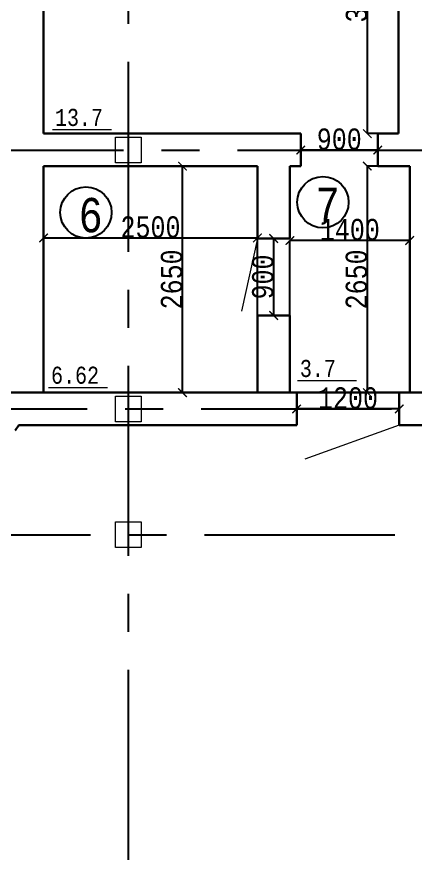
# Model space of a CAD drawing. Header units: millimetres. Extents: x -689206 to 4969298, y -1019800 to 703299.
# Drawn here: x 285073 to 289736, y -63522 to -53547 of the extents above; entities that cross this region are included whole.
import ezdxf

# ---------------------------------------------------------------- set-up
doc = ezdxf.new("R2010")
doc.units = ezdxf.units.MM
doc.linetypes.add('осеваяX2', pattern=[101.6, 63.5, -12.7, 12.7, -12.7])
for name, color, linetype, lineweight in [('несущие', 7, 'Continuous', 30), ('ПЕРЕГОРОДКИ', 252, 'Continuous', 9), ('РАЗМЕРЫ', 7, 'Continuous', 9), ('стены', 7, 'Continuous', 20)]:
    doc.layers.add(name, color=color, linetype=linetype, lineweight=lineweight)
doc.layers.add('четотам', color=7, linetype='Continuous')
doc.styles.add('Аннотативный', font='isocteur.ttf', dxfattribs={"width": 0.7, "height": 250})
doc.dimstyles.new('Аннотативный', dxfattribs={"dimscale": 0, "dimtxt": 250, "dimasz": 100, "dimexe": 1.25, "dimexo": 0.625, "dimtad": 1, "dimdec": 0, "dimtxsty": 'Аннотативный', "dimblk": 'ARCHTICK', "dimcen": 2.5, "dimadec": 0, "dimazin": 0, "dimtfac": 1, "dimtdec": 0, "dimtmove": 0, "dimatfit": 3, "dimfxl": 1, "dimarcsym": 0})

# ---------------------------------------------------------------- blocks, each defined once
blk = doc.blocks.new('_ArchTick')
at = {"color": 0, "linetype": 'ByBlock', "const_width": 0.15}
blk.add_lwpolyline([(-0.5, -0.5), (0.5, 0.5)], dxfattribs=at)
blk = doc.blocks.new('*D925')
at = {"layer": 'Defpoints', "color": 0, "lineweight": 30, "transparency": 16777216}
for p in [(289168.3, -51610.3), (289532.8, -51610.3), (289532.8, -54910.3)]:
    blk.add_point(p, dxfattribs=at)
at = {"layer": 'стены', "color": 0, "lineweight": -2, "transparency": 16777216}
for p, q in [((289532.1, -51610.3), (289167.1, -51610.3)), ((289168.3, -54910.3), (289168.3, -51610.3)), ((289532.1, -54910.3), (289167.1, -54910.3))]:
    blk.add_line(p, q, dxfattribs=at)
at = {"layer": 'стены', "color": 0, "lineweight": -2, "transparency": 16777216, "xscale": 100, "yscale": 100, "zscale": 100}
for p, rotation in [((289168.3, -51610.3), 90), ((289168.3, -54910.3), 270)]:
    blk.add_blockref('_ArchTick', p, dxfattribs=dict(at, rotation=rotation))
at = {"layer": 'стены', "color": 0, "lineweight": 13, "transparency": 16777216, "insert": (289042.7, -53260.3), "char_height": 250, "attachment_point": 5, "rotation": 90, "style": 'Аннотативный'}
blk.add_mtext('3300', dxfattribs=at)
blk = doc.blocks.new('*D929')
at = {"layer": 'Defpoints', "color": 0, "lineweight": 20, "transparency": 16777216}
for p in [(288262.8, -56160), (288262.8, -57290.3), (289662.8, -57290.3)]:
    blk.add_point(p, dxfattribs=at)
at = {"layer": 'стены', "color": 0, "lineweight": -2, "transparency": 16777216}
for p, q in [((288262.8, -57289.7), (288262.8, -56158.8)), ((289662.8, -56160), (288262.8, -56160)), ((289662.8, -57289.7), (289662.8, -56158.8))]:
    blk.add_line(p, q, dxfattribs=at)
at = {"layer": 'стены', "color": 0, "lineweight": -2, "transparency": 16777216, "xscale": 100, "yscale": 100, "zscale": 100, "rotation": 180}
blk.add_blockref('_ArchTick', (288262.8, -56160), dxfattribs=at)
at = {"layer": 'стены', "color": 0, "lineweight": -2, "transparency": 16777216, "xscale": 100, "yscale": 100, "zscale": 100}
blk.add_blockref('_ArchTick', (289662.8, -56160), dxfattribs=at)
at = {"layer": 'стены', "color": 0, "lineweight": 13, "transparency": 16777216, "insert": (288962.8, -56034.4), "char_height": 250, "attachment_point": 5, "style": 'Аннотативный'}
blk.add_mtext('1400', dxfattribs=at)
blk = doc.blocks.new('*D981')
at = {"layer": 'Defpoints', "color": 0, "lineweight": 20, "transparency": 16777216}
for p in [(287882.8, -56130), (285382.8, -57939.8), (287882.8, -57939.8)]:
    blk.add_point(p, dxfattribs=at)
at = {"layer": 'ПЕРЕГОРОДКИ', "color": 0, "lineweight": -2, "transparency": 16777216}
for p, q in [((285382.8, -57939.1), (285382.8, -56128.8)), ((285382.8, -56130), (287882.8, -56130)), ((287882.8, -57939.1), (287882.8, -56128.8))]:
    blk.add_line(p, q, dxfattribs=at)
at = {"layer": 'ПЕРЕГОРОДКИ', "color": 0, "lineweight": -2, "transparency": 16777216, "xscale": 100, "yscale": 100, "zscale": 100, "rotation": 180}
blk.add_blockref('_ArchTick', (285382.8, -56130), dxfattribs=at)
at = {"layer": 'ПЕРЕГОРОДКИ', "color": 0, "lineweight": -2, "transparency": 16777216, "xscale": 100, "yscale": 100, "zscale": 100}
blk.add_blockref('_ArchTick', (287882.8, -56130), dxfattribs=at)
at = {"layer": 'ПЕРЕГОРОДКИ', "color": 0, "lineweight": 13, "transparency": 16777216, "insert": (286632.8, -56004.4), "char_height": 250, "attachment_point": 5, "style": 'Аннотативный'}
blk.add_mtext('2500', dxfattribs=at)
blk = doc.blocks.new('*D982')
at = {"layer": 'Defpoints', "color": 0, "lineweight": 30, "transparency": 16777216}
for p in [(287006.8, -55290.3), (287882.8, -55290.3), (287882.8, -57939.8)]:
    blk.add_point(p, dxfattribs=at)
at = {"layer": 'ПЕРЕГОРОДКИ', "color": 0, "lineweight": -2, "transparency": 16777216}
for p, q in [((287882.1, -55290.3), (287005.6, -55290.3)), ((287006.8, -57939.8), (287006.8, -55290.3)), ((287882.1, -57939.8), (287005.6, -57939.8))]:
    blk.add_line(p, q, dxfattribs=at)
at = {"layer": 'ПЕРЕГОРОДКИ', "color": 0, "lineweight": -2, "transparency": 16777216, "xscale": 100, "yscale": 100, "zscale": 100}
for p, rotation in [((287006.8, -55290.3), 90), ((287006.8, -57939.8), 270)]:
    blk.add_blockref('_ArchTick', p, dxfattribs=dict(at, rotation=rotation))
at = {"layer": 'ПЕРЕГОРОДКИ', "color": 0, "lineweight": 13, "transparency": 16777216, "insert": (286881.2, -56615), "char_height": 250, "attachment_point": 5, "rotation": 90, "style": 'Аннотативный'}
blk.add_mtext('2650', dxfattribs=at)
blk = doc.blocks.new('*D1031')
at = {"layer": 'Defpoints', "color": 0, "linetype": 'ByBlock', "lineweight": 30, "transparency": 16777216}
for p in [(288389.2, -55102.3), (288389.2, -55102.3), (289289.2, -55102.3)]:
    blk.add_point(p, dxfattribs=at)
at = {"layer": 'РАЗМЕРЫ', "color": 0, "linetype": 'ByBlock', "lineweight": -2, "transparency": 16777216}
for p, q in [((288389.2, -55101.7), (288389.2, -55101.1)), ((289289.2, -55102.3), (288389.2, -55102.3)), ((289289.2, -55101.7), (289289.2, -55101.1))]:
    blk.add_line(p, q, dxfattribs=at)
at = {"layer": 'РАЗМЕРЫ', "color": 0, "linetype": 'ByBlock', "lineweight": -2, "transparency": 16777216, "xscale": 100, "yscale": 100, "zscale": 100, "rotation": 180}
blk.add_blockref('_ArchTick', (288389.2, -55102.3), dxfattribs=at)
at = {"layer": 'РАЗМЕРЫ', "color": 0, "linetype": 'ByBlock', "lineweight": -2, "transparency": 16777216, "xscale": 100, "yscale": 100, "zscale": 100}
blk.add_blockref('_ArchTick', (289289.2, -55102.3), dxfattribs=at)
at = {"layer": 'РАЗМЕРЫ', "color": 0, "linetype": 'ByBlock', "lineweight": 13, "transparency": 16777216, "insert": (288839.2, -54976.7), "char_height": 250, "attachment_point": 5, "style": 'Аннотативный'}
blk.add_mtext('900', dxfattribs=at)
blk = doc.blocks.new('*D1032')
at = {"layer": 'Defpoints', "color": 0, "linetype": 'ByBlock', "lineweight": 30, "transparency": 16777216}
for p in [(288341.5, -58129.8), (288341.5, -58129.8), (289541.5, -58129.8)]:
    blk.add_point(p, dxfattribs=at)
at = {"layer": 'РАЗМЕРЫ', "color": 0, "linetype": 'ByBlock', "lineweight": -2, "transparency": 16777216}
for p, q in [((288341.5, -58129.1), (288341.5, -58128.5)), ((289541.5, -58129.8), (288341.5, -58129.8)), ((289541.5, -58129.1), (289541.5, -58128.5))]:
    blk.add_line(p, q, dxfattribs=at)
at = {"layer": 'РАЗМЕРЫ', "color": 0, "linetype": 'ByBlock', "lineweight": -2, "transparency": 16777216, "xscale": 100, "yscale": 100, "zscale": 100, "rotation": 180}
blk.add_blockref('_ArchTick', (288341.5, -58129.8), dxfattribs=at)
at = {"layer": 'РАЗМЕРЫ', "color": 0, "linetype": 'ByBlock', "lineweight": -2, "transparency": 16777216, "xscale": 100, "yscale": 100, "zscale": 100}
blk.add_blockref('_ArchTick', (289541.5, -58129.8), dxfattribs=at)
at = {"layer": 'РАЗМЕРЫ', "color": 0, "linetype": 'ByBlock', "lineweight": 13, "transparency": 16777216, "insert": (288941.5, -58004.1), "char_height": 250, "attachment_point": 5, "style": 'Аннотативный'}
blk.add_mtext('1200', dxfattribs=at)
blk = doc.blocks.new('*D1063')
at = {"layer": 'Defpoints', "color": 0, "linetype": 'ByBlock', "lineweight": 20, "transparency": 16777216}
for p in [(289662.8, -55290.3), (289167.1, -57939.8), (289662.8, -57939.8)]:
    blk.add_point(p, dxfattribs=at)
at = {"layer": 'РАЗМЕРЫ', "color": 0, "linetype": 'ByBlock', "lineweight": -2, "transparency": 16777216}
for p, q in [((289662.1, -55290.3), (289165.8, -55290.3)), ((289167.1, -55290.3), (289167.1, -57939.8)), ((289662.1, -57939.8), (289165.8, -57939.8))]:
    blk.add_line(p, q, dxfattribs=at)
at = {"layer": 'РАЗМЕРЫ', "color": 0, "linetype": 'ByBlock', "lineweight": -2, "transparency": 16777216, "xscale": 100, "yscale": 100, "zscale": 100}
for p, rotation in [((289167.1, -55290.3), 90), ((289167.1, -57939.8), 270)]:
    blk.add_blockref('_ArchTick', p, dxfattribs=dict(at, rotation=rotation))
at = {"layer": 'РАЗМЕРЫ', "color": 0, "linetype": 'ByBlock', "lineweight": 20, "transparency": 16777216, "insert": (289041.5, -56615), "char_height": 250, "attachment_point": 5, "rotation": 90, "style": 'Аннотативный'}
blk.add_mtext('2650', dxfattribs=at)
blk = doc.blocks.new('*D1255')
at = {"layer": 'Defpoints', "color": 0, "linetype": 'ByBlock', "lineweight": 20, "transparency": 16777216}
for p in [(288072.8, -56136.9), (288072.8, -56136.9), (288072.8, -57036.9)]:
    blk.add_point(p, dxfattribs=at)
at = {"layer": 'РАЗМЕРЫ', "color": 0, "linetype": 'ByBlock', "lineweight": -2, "transparency": 16777216}
for p, q in [((288072.1, -56136.9), (288071.5, -56136.9)), ((288072.8, -57036.9), (288072.8, -56136.9)), ((288072.1, -57036.9), (288071.5, -57036.9))]:
    blk.add_line(p, q, dxfattribs=at)
at = {"layer": 'РАЗМЕРЫ', "color": 0, "linetype": 'ByBlock', "lineweight": -2, "transparency": 16777216, "xscale": 100, "yscale": 100, "zscale": 100}
for p, rotation in [((288072.8, -56136.9), 90), ((288072.8, -57036.9), 270)]:
    blk.add_blockref('_ArchTick', p, dxfattribs=dict(at, rotation=rotation))
at = {"layer": 'РАЗМЕРЫ', "color": 0, "linetype": 'ByBlock', "lineweight": 20, "transparency": 16777216, "insert": (287947.1, -56586.9), "char_height": 250, "attachment_point": 5, "rotation": 90, "style": 'Аннотативный'}
blk.add_mtext('900', dxfattribs=at)

msp = doc.modelspace()

# ---------------------------------------------------------------- linework, layer by layer
at = {"layer": 'несущие', "color": 0}
for p, q in [((287882.8, -57290.3), (287882.8, -57939.8)), ((288262.8, -57290.3), (288262.8, -57939.8)), ((289662.8, -57290.3), (289662.8, -57939.8)), ((285382.8, -57939.8), (287882.8, -57939.8)), ((288262.8, -57939.8), (288341.5, -57939.8)), ((288341.5, -57939.8), (288341.5, -58319.8)), ((289541.5, -57939.8), (289662.8, -57939.8)), ((285051.2, -58383.7), (285095.3, -58319.8)), ((288341.5, -58319.8), (285095.3, -58319.8)), ((290171.2, -58319.8), (289541.5, -58319.8))]:
    msp.add_line(p, q, dxfattribs=at)
at = {"layer": 'РАЗМЕРЫ'}
for p, q in [((285487, -54863.2), (286176.3, -54863.2)), ((288349.8, -57799.5), (289039.1, -57799.5)), ((285441, -57878.5), (286130.3, -57878.5))]:
    msp.add_line(p, q, dxfattribs=at)
at = {"layer": 'РАЗМЕРЫ', "linetype": 'ByBlock', "lineweight": 20}
msp.add_line((287882.8, -56136.9), (287695.1, -56984.8), dxfattribs=at)
at = {"layer": 'РАЗМЕРЫ', "linetype": 'ByBlock', "lineweight": 30}
for p, q in [((288262.8, -56136.9), (287882.8, -56136.9)), ((287882.8, -57036.9), (288262.8, -57036.9))]:
    msp.add_line(p, q, dxfattribs=at)
at = {"layer": 'РАЗМЕРЫ', "lineweight": 30, "ltscale": 150}
msp.add_line((284897.4, -57939.8), (301998.2, -57939.8), dxfattribs=at)
at = {"layer": 'стены', "linetype": 'осеваяX2', "lineweight": 25, "ltscale": 35}
for p, q in [((286372.7, -46956.8), (286372.7, -92560)), ((266313.8, -55102.3), (328372.7, -55102.3)), ((262334.8, -58129.8), (328372.7, -58129.8)), ((262372.7, -59602.3), (328372.7, -59602.3))]:
    msp.add_line(p, q, dxfattribs=at)
at = {"layer": 'стены', "lineweight": 30}
for p, q in [((285382.8, -54910.3), (285382.8, -51610.3)), ((289532.8, -51610.3), (289532.8, -54910.3)), ((288389.2, -54910.3), (285382.8, -54910.3)), ((288389.2, -55290.3), (288389.2, -54910.3)), ((289382.8, -54910.3), (289289.2, -54910.3)), ((289289.2, -54910.3), (289289.2, -55290.3)), ((289382.8, -54910.3), (289532.8, -54910.3)), ((285382.8, -57939.8), (285382.8, -55290.3)), ((287882.8, -55290.3), (285382.8, -55290.3)), ((285382.8, -55290.3), (287510.8, -55290.3)), ((287882.8, -56136.9), (287882.8, -55290.3)), ((288389.2, -55290.3), (288262.8, -55290.3)), ((288262.8, -55290.3), (288262.8, -56136.9)), ((288262.8, -55290.3), (288389.2, -55290.3)), ((288262.8, -56136.9), (288262.8, -55290.3)), ((289662.8, -55290.3), (289289.2, -55290.3)), ((289289.2, -55290.3), (289662.8, -55290.3)), ((289662.8, -55290.3), (289662.8, -57290.3)), ((287882.8, -57290.3), (287882.8, -57036.9)), ((288262.8, -57290.3), (288262.8, -57036.9)), ((289541.5, -58319.8), (289541.5, -57939.8))]:
    msp.add_line(p, q, dxfattribs=at)
at = {"layer": 'стены'}
for p, q in [((285382.8, -55290.3), (285382.8, -55441.6)), ((285382.8, -56341.6), (285382.8, -57939.8)), ((289541.5, -58319.8), (288436.8, -58716.5))]:
    msp.add_line(p, q, dxfattribs=at)
at = {"layer": 'стены', "lineweight": 20}
for points in [[(286222.7, -54952.3), (286522.7, -54952.3), (286522.7, -55252.3), (286222.7, -55252.3)], [(286222.7, -57979.8), (286522.7, -57979.8), (286522.7, -58279.8), (286222.7, -58279.8)], [(286222.7, -59452.3), (286522.7, -59452.3), (286522.7, -59752.3), (286222.7, -59752.3)]]:
    msp.add_lwpolyline(points, close=True, dxfattribs=at)
at = {"layer": 'четотам'}
for centre in [(288648.7, -55712.4), (285878.7, -55832.4)]:
    msp.add_circle(centre, 300, dxfattribs=at)

# ---------------------------------------------------------------- texts
at = {"layer": 'РАЗМЕРЫ', "char_height": 200, "width": 656.117, "attachment_point": 1, "style": 'Аннотативный'}
for s, insert in [('13.7', (285516.3, -54620.4)), ('3.7', (288379.1, -57556.7)), ('6.62', (285470.3, -57635.6))]:
    msp.add_mtext(s, dxfattribs=dict(at, insert=insert))
at = {"layer": 'РАЗМЕРЫ', "lineweight": 20, "ltscale": 150, "char_height": 401.1, "width": 1460, "attachment_point": 1, "style": 'Аннотативный'}
for s, insert in [('7', (288562.8, -55542.6)), ('6', (285792.8, -55662.6))]:
    msp.add_mtext(s, dxfattribs=dict(at, insert=insert))

# ---------------------------------------------------------------- dimensions: what is measured, and where the dimension line sits
at = {"layer": 'ПЕРЕГОРОДКИ', "color": 18, "lineweight": 13, "true_color": 0x000000}
dim = msp.add_aligned_dim(p1=(287882.8, -57939.8), p2=(287882.8, -55290.3), distance=876, text='2650', dimstyle='Аннотативный', dxfattribs=at)
dim.commit()
dim.dimension.update_dxf_attribs({"geometry": '*D982', "text_midpoint": (286881.2, -56615)})
dim = msp.add_linear_dim(base=(287882.8, -56130), p1=(285382.8, -57939.8), p2=(287882.8, -57939.8), angle=0, dimstyle='Аннотативный', dxfattribs=at)
dim.commit()
dim.dimension.update_dxf_attribs({"geometry": '*D981', "text_midpoint": (286632.8, -56130), "dimtype": 161})
at = {"layer": 'РАЗМЕРЫ', "color": 18, "linetype": 'ByBlock', "lineweight": 13, "true_color": 0x000000}
for base, p1, p2, picture, middle in [((288389.2, -55102.3), (289289.2, -55102.3), (288389.2, -55102.3), '*D1031', (288839.2, -54976.7)), ((288341.5, -58129.8), (289541.5, -58129.8), (288341.5, -58129.8), '*D1032', (288941.5, -58004.1))]:
    dim = msp.add_linear_dim(base=base, p1=p1, p2=p2, dimstyle='Аннотативный', dxfattribs=at)
    dim.commit()
    dim.dimension.update_dxf_attribs({"geometry": picture, "text_midpoint": middle})
at = {"layer": 'РАЗМЕРЫ', "linetype": 'ByBlock', "lineweight": 20}
dim = msp.add_linear_dim(base=(289167.1, -57939.8), p1=(289662.8, -55290.3), p2=(289662.8, -57939.8), angle=90, text='2650', dimstyle='Аннотативный', dxfattribs=at)
dim.commit()
dim.dimension.update_dxf_attribs({"geometry": '*D1063', "text_midpoint": (289041.5, -56615)})
dim = msp.add_linear_dim(base=(288072.8, -56136.9), p1=(288072.8, -57036.9), p2=(288072.8, -56136.9), angle=90, dimstyle='Аннотативный', dxfattribs=at)
dim.commit()
dim.dimension.update_dxf_attribs({"geometry": '*D1255', "text_midpoint": (287947.1, -56586.9)})
at = {"layer": 'стены', "lineweight": 13}
dim = msp.add_aligned_dim(p1=(289532.8, -54910.3), p2=(289532.8, -51610.3), distance=364.4, dimstyle='Аннотативный', dxfattribs=at)
dim.commit()
dim.dimension.update_dxf_attribs({"geometry": '*D925', "text_midpoint": (289042.7, -53260.3)})
dim = msp.add_linear_dim(base=(288262.8, -56160), p1=(289662.8, -57290.3), p2=(288262.8, -57290.3), angle=180, dimstyle='Аннотативный', dxfattribs=at)
dim.commit()
dim.dimension.update_dxf_attribs({"geometry": '*D929', "text_midpoint": (288962.8, -56160), "dimtype": 161})

doc.saveas('drawing.dxf')
